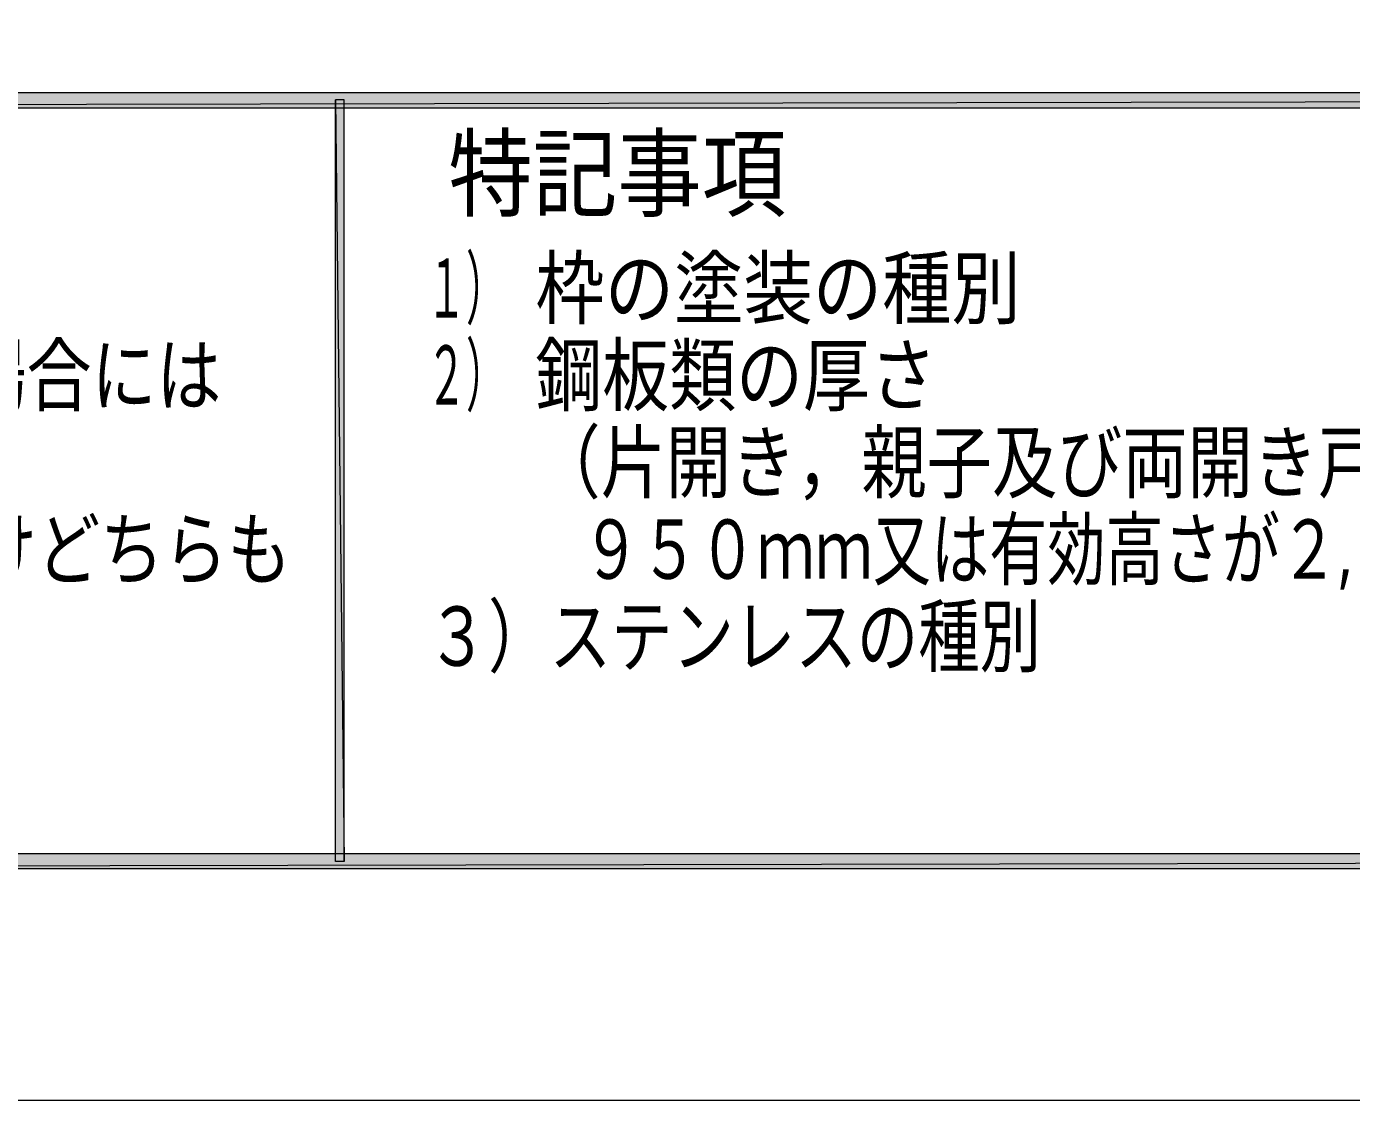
# Model space of a CAD drawing. Header units: millimetres. Extents: x 0 to 420, y 0 to 297.
# Drawn here: x 103.8 to 164.7, y 0 to 49.4 of the extents above; entities that cross this region are included whole.
import ezdxf
from ezdxf.enums import TextEntityAlignment as Align

# ---------------------------------------------------------------- set-up
doc = ezdxf.new("R2010")
doc.units = ezdxf.units.MM
doc.styles.add('kst32b', font='NotoSansJP-Variable.ttf')

msp = doc.modelspace()

# ---------------------------------------------------------------- hatches: boundary and pattern name
h = msp.add_hatch(color=7)
h.paths.add_polyline_path([(393.827, 11.345), (394.525, 10.647), (393.827, 45.635), (393.827, 11.345)])
h.paths.add_polyline_path([(394.525, 10.647), (393.827, 45.635), (394.525, 46.334), (394.525, 10.647)])
h.paths.add_polyline_path([(393.827, 45.635), (394.525, 46.334), (26.522, 45.635), (393.827, 45.635)])
h.paths.add_polyline_path([(394.525, 46.334), (26.522, 45.635), (25.823, 46.334), (394.525, 46.334)])
h.paths.add_polyline_path([(26.522, 45.635), (25.823, 46.334), (26.522, 11.345), (26.522, 45.635)])
h.paths.add_polyline_path([(25.823, 46.334), (26.522, 11.345), (25.823, 10.647), (25.823, 46.334)])
h.paths.add_polyline_path([(26.522, 11.345), (25.823, 10.647), (393.827, 11.345), (26.522, 11.345)])
h.paths.add_polyline_path([(25.823, 10.647), (393.827, 11.345), (394.525, 10.647), (25.823, 10.647)])
h = msp.add_hatch(color=7)
h.paths.add_polyline_path([(118.385, 45.995), (117.983, 45.995), (118.385, 10.986), (118.385, 45.995)])
h.paths.add_polyline_path([(117.983, 45.995), (118.385, 10.986), (117.983, 10.986), (117.983, 45.995)])

# ---------------------------------------------------------------- linework, layer by layer
at = {"lineweight": 13}
msp.add_lwpolyline([(0.191, 0), (0.191, 296.968), (420.158, 296.968), (420.158, 0)], close=True, dxfattribs=at)
at = {"lineweight": 0}
for points in [[(394.525, 46.334), (26.522, 45.635), (25.823, 46.334)], [(393.827, 45.635), (394.525, 46.334), (26.522, 45.635)], [(118.385, 45.995), (117.983, 45.995), (118.385, 10.986)], [(117.983, 45.995), (118.385, 10.986), (117.983, 10.986)], [(26.522, 11.345), (25.823, 10.647), (393.827, 11.345)], [(25.823, 10.647), (393.827, 11.345), (394.525, 10.647)]]:
    msp.add_lwpolyline(points, close=True, dxfattribs=at)

# ---------------------------------------------------------------- texts
at = {"style": 'kst32b'}
for s, height, p, p2 in [('特記事項', 3.2734, (123.169, 40.979), (138.691, 40.979)), ('１）', 2.7278, (122.174, 35.983), (125.799, 35.983)), ('枠の塗装の種別', 2.7278, (127.169, 35.983), (149.476, 35.983)), ('戸当りゴムは，片開きの場合には縦枠，両開きの場合には', 2.72782, (35.179, 31.983), (112.737, 31.983)), ('２）', 2.7278, (122.174, 31.983), (125.799, 31.983)), ('鋼板類の厚さ', 2.7278, (127.169, 31.983), (145.611, 31.983)), ('（片開き，親子及び両開き戸の１枚の戸の有効開口幅が', 2.72782, (127.169, 27.982), (202.085, 27.982)), ('-２，-３で旗丁番を使用する場合は，掘込み，面付けどちらも', 2.72782, (35.179, 23.982), (115.945, 23.982)), ('９５０ｍｍ又は有効高さが２,４００ｍｍを超える場合）', 2.72782, (129.317, 23.982), (196.805, 23.982)), ('３）ステンレスの種別', 2.7278, (122.174, 19.981), (150.407, 19.981))]:
    msp.add_text(s, height=height, dxfattribs=at).set_placement(p, p2, align=Align.FIT)

doc.saveas('drawing.dxf')
